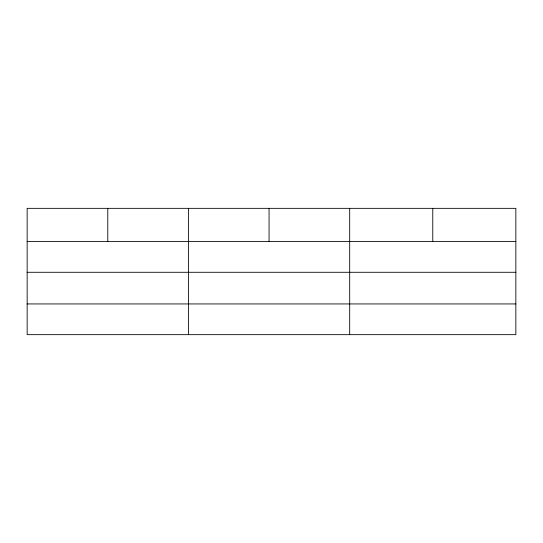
<?xml version="1.0" encoding="UTF-8"?>
<svg xmlns="http://www.w3.org/2000/svg" width="543" height="543" viewBox="0 0 543 543"><rect width="100%" height="100%" fill="white"/><g stroke="black" fill="none" stroke-linecap="round" stroke-linejoin="round"><path stroke-width="0.81" d="M515.85 272.287L515.85 208.342L27.15 208.342L27.15 334.658L515.85 334.658L515.85 272.287L27.15 272.287M27.15 241.567L515.85 241.567M27.15 303.937L515.85 303.937M432.771 208.342L432.771 241.567M349.692 208.342L349.692 334.658M269.056 208.342L269.056 241.567M188.421 208.342L188.421 334.658M107.785 208.342L107.785 241.567"/></g></svg>
